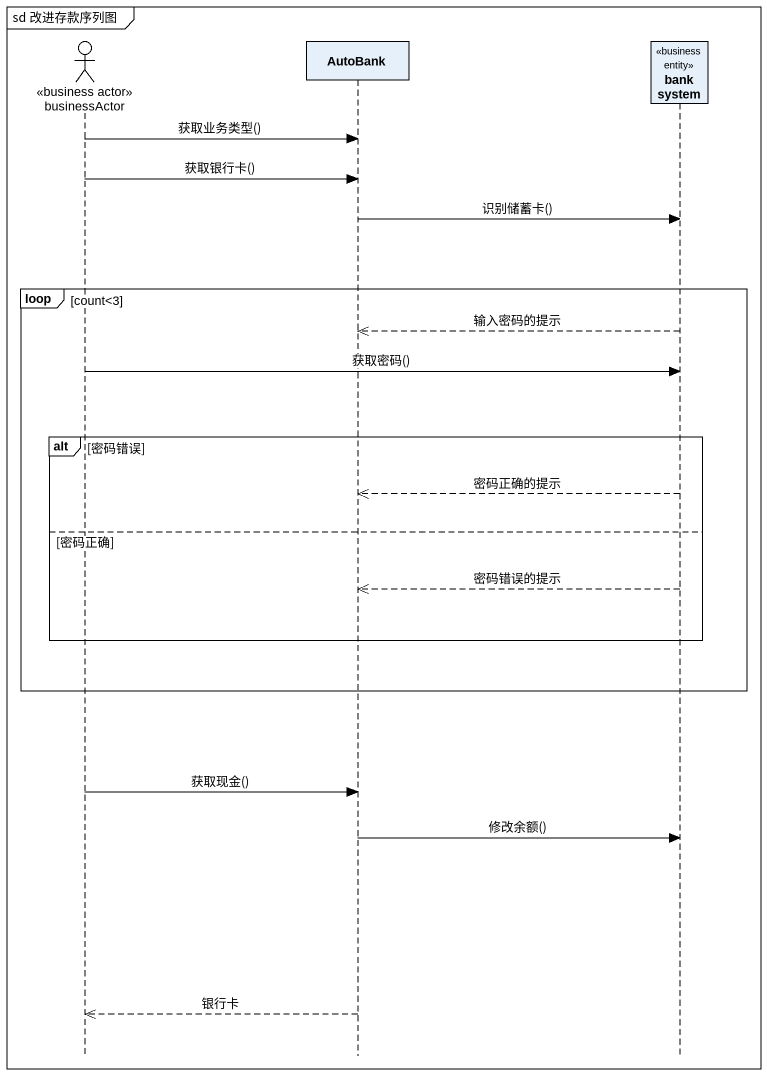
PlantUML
@startuml
mainframe sd 改进存款序列图
hide footbox
actor businessActor <<business actor>>
participant AutoBank
participant "bank system" as bank_system <<business entity>>

businessActor -> AutoBank : 获取业务类型()
businessActor -> AutoBank : 获取银行卡()
AutoBank -> bank_system : 识别储蓄卡()
loop count<3
  bank_system -->> AutoBank : 输入密码的提示
  businessActor -> bank_system : 获取密码()
  alt 密码错误
    bank_system -->> AutoBank : 密码正确的提示
  else 密码正确
    bank_system -->> AutoBank : 密码错误的提示
  end
end
businessActor -> AutoBank : 获取现金()
AutoBank -> bank_system : 修改余额()
AutoBank -->> businessActor : 银行卡
@enduml
